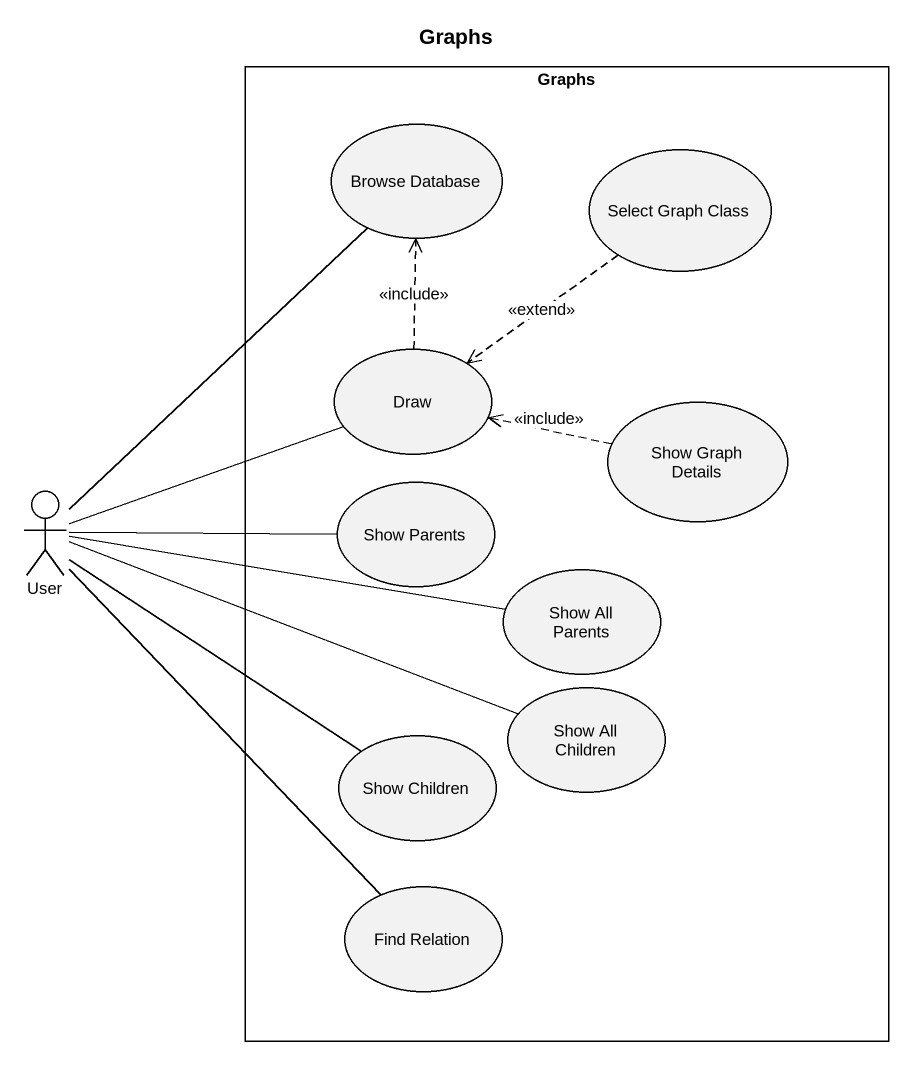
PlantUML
@startuml
title Graphs
rectangle Graphs {
  usecase "Browse Database" as Browse_Database
  usecase "Select Graph Class" as Select_Graph_Class
  usecase Draw
  usecase "Show Graph Details" as Show_Graph_Details
  usecase "Show Parents" as Show_Parents
  usecase "Show All Parents" as Show_All_Parents
  usecase "Show All Children" as Show_All_Children
  usecase "Show Children" as Show_Children
  usecase "Find Relation" as Find_Relation
}
actor User
Select_Graph_Class ..> Draw : <<extend>>
Draw .up.> Browse_Database : <<include>>
Show_Graph_Details .left.> Draw : <<include>>
User -up- Browse_Database
User -right- Draw
User -right- Show_Parents
User -right- Show_All_Parents
User -right- Show_All_Children
User -right- Show_Children
User -- Find_Relation
@enduml
